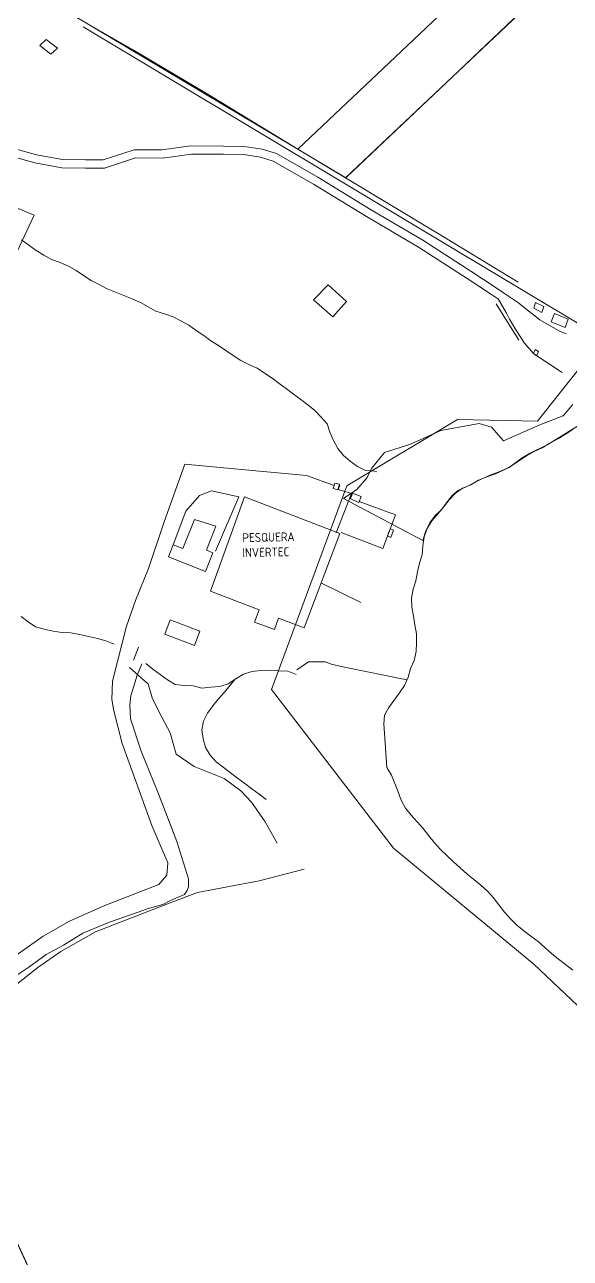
# Model space of a CAD drawing. Header units: inches. Extents: x 725.5 to 800.4, y -655.3 to -591.9.
# Drawn here: x 740.86 to 745.31, y -612.09 to -602.03 of the extents above; entities that cross this region are included whole.
import ezdxf

# ---------------------------------------------------------------- set-up
doc = ezdxf.new("R2010")
doc.units = ezdxf.units.IN
doc.header["$MEASUREMENT"] = 0
doc.layers.add('escaleras', color=2, linetype='Continuous')
doc.styles.get("Standard").update_dxf_attribs({"font": 'isocp2.shx'})

msp = doc.modelspace()

# ---------------------------------------------------------------- linework, layer by layer
at = {"layer": 'escaleras', "color": 7, "lineweight": 13}
for p, q in [((745.427386367437, -601.4310753513386, 0.003629758710156916), (743.4754667566312, -603.276372313702, 0.003629758710156916)), ((743.4766099528265, -603.2752915640365, 0.003629758710156916), (741.2734954997463, -601.9626950353386, 0.003629758710156916)), ((741.3321017875178, -602.0439453105179, -0.4917677781256905), (745.5600330641774, -604.5767542371251, -0.3802243435171759))]:
    msp.add_line(p, q, dxfattribs=at)
at = {"layer": 'escaleras', "color": 7, "lineweight": 13, "elevation": -0.4768316706453121, "flags": 128}
for points in [[(740.6610566326419, -603.0067063594512), (740.9528153103528, -603.0880732431715), (741.1654965078284, -603.1278860887419), (741.3536059034822, -603.1301363434033), (741.4956758061132, -603.1305565916662), (741.7499732460406, -603.0473235235356), (741.9760163079272, -603.0485378474662), (742.2131901530001, -603.0155519310747), (742.4795063323741, -603.0165619266402), (742.6665480845611, -603.0238312301101), (742.7943947760534, -603.042967963218), (742.91022247294, -603.0779086044888), (743.2475447705671, -603.2697615231187), (743.6785128450321, -603.5342193004425), (744.1059724716429, -603.7846372901136), (744.5042290905878, -604.0420430507996), (744.6950471537859, -604.1668415845768), (744.7646320317084, -604.2148049463771), (744.8769380488859, -604.2898330398867), (745.0588055604112, -604.4341775467111), (745.22539812837, -604.5303557121078), (745.2787325319688, -604.5473923156809)], [(745.2410458604635, -604.8632652571623), (745.0367451146693, -604.7291225147593), (745.0091655250578, -604.70801643974), (744.9362820682536, -604.6237069615681), (744.8704023299706, -604.5237109488057), (744.8127575658086, -604.4295970447747), (744.7872469580163, -604.3809605166346), (744.719729585628, -604.2639466910019), (744.7220439036379, -604.2649145851868), (744.6584096995592, -604.222014925177), (744.4681287478311, -604.0975676736032), (744.07124231902, -603.8410475180408), (743.64445163039, -603.591021399231), (743.2138450992015, -603.3267854833873), (742.8839592894166, -603.1391620761034), (742.779853471717, -603.1077574581811), (742.6603413395864, -603.0898683108812), (742.4780943142472, -603.08278534701), (742.2176485791742, -603.0817976050317), (741.9804226632676, -603.1147907752321), (741.760362571173, -603.1136085832192), (741.506143082575, -603.1968161353744), (741.3531118411217, -603.1963634635977), (741.158958601831, -603.194040907552), (740.9377984427473, -603.1526408401772), (740.6455925974067, -603.0711492562056)], [(740.8309141895089, -603.7828639838807), (740.8910195329476, -603.8254054905915), (740.9495469679133, -603.8690434374039), (741.0117083893748, -603.9078144106614), (741.075925888855, -603.9428148686791), (741.1450970979965, -603.9671134672229), (741.2123365466348, -603.9960329558457), (741.2759515772743, -604.032857150623), (741.3366593895562, -604.0735749023779), (741.3984574269464, -604.1128325748007), (741.4630383287237, -604.1473463336533), (741.5287094373832, -604.1803999949601), (741.5966756906116, -604.2083460852534), (741.6648810103898, -604.2349551379348), (741.7332106659109, -604.262414529046), (741.8000867122561, -604.2918206986208), (741.8637017428957, -604.328644893398), (741.9275558400827, -604.3641320323673), (741.9979319869079, -604.3847831756221), (742.0665007089788, -604.4109055109084), (742.1316840978226, -604.4435955330015), (742.196389317121, -604.47895963025), (742.2563703430385, -604.520650780352), (742.3170781735461, -604.5613685503031), (742.3756055902861, -604.6050064971155), (742.4377670299713, -604.6437774703734), (742.4981114581839, -604.6849819395234), (742.5588192704677, -604.7256997094747), (742.6198905032702, -604.7659307620478), (742.6854372761808, -604.798134084959), (742.7520742559784, -604.8288773103413), (742.8143600131873, -604.8684986220119), (742.8750678436948, -604.9092163919802), (742.9335952604346, -604.9528543387754), (742.9921226954002, -604.9964922855712), (743.051013514433, -605.0396435331847), (743.1088141265873, -605.0842548783442), (743.1666147569608, -605.1288662235031), (743.2236885827508, -605.1744509487621), (743.2749479900494, -605.2278228244201), (743.3237783485376, -605.2824142000798), (743.3469888361451, -605.3519976017199), (743.3767597020432, -605.4188959198805), (743.4126032264178, -605.4827455153315), (743.4579143292148, -605.5400164703085), (743.513534545823, -605.587547992295), (743.5720619625629, -605.6311859390905), (743.6372453331807, -605.6638759429535), (743.7102512849349, -605.669819599916), (743.7294830104196, -605.6735516771397)], [(740.8266123038983, -606.8534330664495), (740.885503122933, -606.8965843140631), (740.9451207465559, -606.93876218156), (741.0158602956758, -606.9589266074026), (741.087556129211, -606.9737428646877), (741.1600934981387, -606.9853983476521), (741.2330898631724, -606.9883042537514), (741.3052638298049, -607.0004464358808), (741.3770839990873, -607.0161130315786), (741.4490284858908, -607.032629983902), (741.5196436992635, -607.0519440713491), (741.5868831479041, -607.080863559989)], [(742.9165979514756, -608.703417114662), (742.8182482664662, -608.5300782662465), (742.708260157762, -608.369275967698), (742.6200193772161, -608.2769661166872), (742.4832163200492, -608.1764812905451), (742.3744435194538, -608.13098993554), (742.240098544641, -608.0770390475366), (742.0927185287295, -607.9785174759173), (742.0431414267314, -607.8029033489591), (741.9530831061695, -607.6357465496683), (741.895415869712, -607.5177428314167), (741.8629382864177, -607.4026098800957), (741.8318384022488, -607.3771489191358), (741.7127751327341, -607.2701920182326)], [(741.8450251905524, -607.2384820286586), (741.9029501566754, -607.2839437122136), (741.9619652932314, -607.3279453164703), (742.021219532785, -607.3706098649191), (742.0844711611315, -607.4079207406479), (742.1571232790835, -607.4173888293748), (742.2304830281864, -607.4198080545394), (742.3010982415592, -607.4391221419692), (742.37405627794, -607.4298770993895), (742.4473968536034, -607.4262208593041), (742.5171511029847, -607.4039800337775), (742.5780879030023, -607.3630425529701), (742.6407365339567, -607.3248967395501), (742.7104907651162, -607.3026559140237), (742.7833340524686, -607.2955982656475), (742.8565503106107, -607.2910916689364), (742.9294319266179, -607.2961849692559), (743.0024282734256, -607.2990908936024), (743.0703945266557, -607.3270369838615), (743.0710065822173, -607.328250979735)], [(742.8280111195046, -608.3471878735725), (742.7691202822439, -608.3040366259589), (742.7109562677989, -608.2599119799814), (742.6524288328333, -608.2162740331859), (742.5939014160913, -608.1726360863905), (742.5353739993516, -608.128998139578), (742.4767222468666, -608.0845098543867), (742.4192850187837, -608.0394118100627), (742.3685133312991, -607.9864035736355), (742.3314552825226, -607.9231637191044), (742.3115249840606, -607.8522377939379), (742.3009571017153, -607.7799583369389), (742.3156935851054, -607.7083622526662), (742.3468693611031, -607.642204426605), (742.3918162778982, -607.5840413963513), (742.4368875122146, -607.5267287227235), (742.4871994381119, -607.4725658333393), (742.5321463549094, -607.4144028213158), (742.577818818722, -607.3631083295285)]]:
    msp.add_lwpolyline(points, dxfattribs=at)
at = {"layer": 'escaleras', "color": 7, "lineweight": 13}
for points, elevation in [([(745.5406154856072, -604.6313730882558), (745.0422287460652, -605.261694064388), (744.3871226004254, -605.2468306780634), (743.4838326073854, -605.787507548434), (742.8708378949327, -607.4495670372712), (743.8672696758141, -608.7434564381339), (745.0115834197379, -609.6895970798543), (745.9794676851345, -610.6054487918549), (746.0775165817694, -611.3519524796076), (745.5512920535277, -611.9633446732113), (745.6835382880779, -612.4100786470453), (746.415378352796, -612.515648250246), (747.0900942777661, -613.144036054326), (746.584192974802, -613.9714689025651), (746.5821423202564, -613.9832659151002), (747.4715936209712, -614.5215272258887), (747.9395447655859, -615.1536144164653)], -0.3044984589339941), ([(745.3901648179457, -605.2882912962084), (745.1240986808702, -605.4506149045926), (744.982139395026, -605.5215740725998), (744.9157348672105, -605.5604610310246), (744.810441860999, -605.6382826034647), (744.7188742000999, -605.6771695618895), (744.6593323449408, -605.70004424331), (744.5814900293625, -605.7344039210393), (744.4692689917007, -605.7915906246074), (744.3937142336799, -605.8259503023281), (744.3433879675204, -605.8671247289001), (744.3151824471604, -605.9043450674986), (744.2540425053847, -605.9861207278951), (744.2082913543321, -606.0273428100492), (744.1624748444941, -606.0913919180412), (744.1258739236469, -606.1623510860484), (744.1048281266818, -606.2348575700521), (744.1048281266818, -606.2348575700521), (744.1048281266818, -606.2348575700521), (744.1048281266818, -606.2348575700521), (744.1048281266818, -606.2348575700521), (744.1048281266818, -606.2348575700521), (744.1048281266818, -606.2348575700521), (744.1048281266818, -606.2348575700521), (744.1048281266818, -606.2348575700521), (743.4578150670638, -605.8919445314756), (743.5666641401895, -605.8179441638259), (743.6522841514488, -605.7197260004491), (743.6873516627795, -605.6458640360228), (743.7918905209499, -605.5157124354904), (744.0050255260733, -605.4484704032084), (744.2517549478354, -605.3363844642198), (744.2517549478354, -605.3363844642198), (744.5658039204292, -605.2802938391393), (744.6666854900346, -605.3095256254967), (744.7632676032729, -605.4202363098557), (745.0593281227308, -605.2915405575131), (745.2510189559972, -605.2163655818799), (745.3301095781865, -605.1256514615828)], -0.4768316706453121)]:
    msp.add_lwpolyline(points, dxfattribs=dict(at, elevation=elevation))
at = {"layer": 'escaleras', "color": 7, "lineweight": 13, "const_width": 0.009112851562500001, "elevation": -0.4768316706453121}
msp.add_lwpolyline([(739.992765330595, -610.9354973007097), (740.0961299137172, -611.0107660763099), (740.2654452607238, -611.1743664799378), (740.581758058408, -611.5450353731944), (740.7370759138199, -611.8388734689582), (740.960038701888, -612.3208523404313)], dxfattribs=at)
at = {"layer": 'escaleras', "color": 7, "lineweight": 13}
for points in [[(736.4091532077096, -600.6221157261086, 0.3470114282736726), (736.3765821994604, -600.6012642276975, 0.3473151049391406), (737.072151268826, -599.7075090630312, 0.333952365696251), (737.6411906542361, -599.9890054852223, 0.3758628621261725), (738.7255340195311, -600.5642039736149, 0.3643222375532028), (739.88133231102, -601.1936182241732, 0.3478103337444541), (740.8678752775468, -601.7293239285481, 0.3078342040900007), (741.7499326938522, -602.2368102300094, 0.216158243020235), (742.3444349174839, -602.5906676327673, 0.09393153821570333), (743.0843662413182, -603.0415920137773, -1.880834703105183e-05), (743.4754667566381, -603.2763723137062, -0.07511827371617191), (744.2114770756035, -603.7183120062897, -0.1851831126310154), (744.8843696886904, -604.1268289124034, -0.2733565856541403)], [(743.4835954749112, -603.2695530575261, -0.07298996723374923), (744.3436136419679, -602.4553399462702, -0.05231480251156184), (745.1722071063768, -601.666943743976, -0.004275475988983979), (744.8272108035455, -601.3938044992528, 0.06778354113343721), (743.0882488993041, -603.0384257352612, 0.003629758710156916)], [(739.0059416382103, -602.5946014685417, 0.2900415072198436), (739.5718291251959, -602.916826523201, 0.2395697783582035), (740.1453971057366, -603.228557710099, 0.1355859270653135), (740.6033446520825, -603.4449907596928, 0.06656735818960946), (740.9337943286739, -603.5799992594604, 0.03221010345437514), (740.792422743856, -603.882207297766, 0.0100146963831258), (740.5772448802121, -604.6188258813391, 0.03646677109632801), (740.3658768628718, -604.4809290815082, 0.0449800699288283), (739.7275360456746, -604.035289188448, 0.1605177047523438), (739.0132463359913, -605.5697301257322, 0.1903142688917977)], [(744.7025829352576, -604.304197518448, -0.2590663950563272), (744.8885424634213, -604.6011969788625, -0.2861265339028902)], [(745.3319190522127, -605.3272698789999, -0.489229577616171), (745.2695190745269, -605.3671163874754, -0.489229577616171), (745.206258388007, -605.404048223252, -0.489229577616171), (745.1428733657419, -605.4401297024021, -0.489229577616171), (745.0801003990384, -605.4774251774262, -0.489229577616171), (745.0136550989603, -605.5074366772756, -0.489229577616171), (744.9508821322587, -605.5447321522828, -0.489229577616171), (744.8899453322413, -605.585669614877, -0.489229577616171), (744.8277844211012, -605.6241791039712, -0.489229577616171), (744.76391167902, -605.6598969256777, -0.489229577616171), (744.6974663789418, -605.6899084255438, -0.489229577616171), (744.6286971741374, -605.7159142985915, -0.489229577616171), (744.5595645670363, -605.7424068525911, -0.489229577616171), (744.4963038805163, -605.7793386883673, -0.489229577616171), (744.4292465248787, -605.8081361923597, -0.4919659846833586), (744.3694095184673, -605.8506512900422, -0.4919659846833586), (744.3189732568227, -605.9039638228002, -0.4919659846833586), (744.2745140780673, -605.9624905105148, -0.4919659846833586), (744.2270041899961, -606.0179849333148, -0.4919659846833586), (744.1794943019225, -606.0734793743447, -0.4919659846833586), (744.1407635345624, -606.135519503764, -0.4919659846833586), (744.1165307125921, -606.2045810306104, -0.4919659846833586), (744.106298511244, -606.2772625648569, -0.4807162787836719), (744.0991074324979, -606.3499386313679, -0.4807162787836719), (744.0780400506443, -606.4198450106952, -0.4807162787836719), (744.0619647071027, -606.4912004974577, -0.4807162787836719), (744.0485670656378, -606.5630371792233, -0.4807162787836719), (744.0256730855908, -606.6323393218096, -0.4807162787836719), (744.0136143225053, -606.7044166011023, -0.4807162787836719), (744.0165220329565, -606.7778034882799, -0.4807162787836719), (744.029643318083, -606.8497137836566, -0.4807162787836719), (744.0402112004284, -606.9219932406558, -0.4807162787836719), (744.0529690650363, -606.9943902352145, -0.4807162787836719), (744.0541745312669, -607.0680232058337, -0.4807162787836719), (744.0513634352676, -607.1409343839231, -0.4807162787836719), (744.0357758115424, -607.2126535099164, -0.4807162787836719), (744.0046000355446, -607.2788113359777, -0.4807162787836719), (743.9845081115474, -607.349445011997, -0.4807162787836719), (743.9561343915994, -607.4169343897039, -0.4807162787836719), (743.9146015681896, -607.4776429674605, -0.4807162787836719), (743.8706301092507, -607.5365332943892, -0.4807162787836719), (743.8266586503119, -607.5954236213347, -0.4807162787836719), (743.7912176588155, -607.6591589416311, -0.4807162787836719), (743.786216562332, -607.7319525457011, -0.4807162787836719), (743.7913142732694, -607.8054569886681, -0.4807162787836719), (743.8121449396899, -608.0846496637465, -0.4807162787836719), (743.8488395861734, -608.1483762174595, -0.4807162787836719), (743.8777593117366, -608.2153975955713, -0.4807162787836719), (743.9026720617903, -608.2847348773093, -0.4807162787836719), (743.928799354474, -608.3534624363916, -0.4807162787836719), (743.9642794583256, -608.4177987310072, -0.4807162787836719), (744.0100782809368, -608.4754333252151, -0.4807162787836719), (744.0589086394293, -608.530024700892, -0.4807162787836719), (744.1090778580688, -608.5848566740617, -0.4807162787836719), (744.155240082975, -608.6420045873347, -0.4807162787836719), (744.2005511675463, -608.6992755423286, -0.4807162787836719), (744.2493815260345, -608.7538669180052, -0.4807162787836719), (744.3024579448078, -608.8048053159839, -0.4807162787836719), (744.356624570464, -608.854283616451, -0.4807162787836719), (744.4107911778943, -608.9037619351478, -0.4807162787836719), (744.4653212058455, -608.9527535364332, -0.4807162787836719), (744.5205780201585, -609.0007717575845, -0.4807162787836719), (744.5772884436514, -609.0468431820252, -0.4807162787836719), (744.6321818556717, -609.0953481023756, -0.4807162787836719), (744.6825901408611, -609.1488430379676, -0.4807162787836719), (744.726323316957, -609.2072104330294, -0.4807162787836719), (744.7712709992334, -609.2649680689749, -0.4807162787836719), (744.8209524980585, -609.3194364029138, -0.4807162787836719), (744.871724185543, -609.3724446393238, -0.4807162787836719), (744.9284345908098, -609.4185160637818, -0.4807162787836719), (744.9865986234807, -609.4626407097592, -0.4807162787836719), (745.0451260402205, -609.5062786565544, -0.4807162787836719), (745.1011096591237, -609.553323479359, -0.4807162787836719), (745.1556396870748, -609.6023150988744, -0.4807162787836719), (745.2116233059799, -609.6493599216789, -0.4807162787836719), (745.2702750584671, -609.6938482068701, -0.4807162787836719), (745.3292902132467, -609.7378498111266, -0.4807162787836719)], [(740.7842466023071, -609.6190804493002, 0.2076449077363279), (741.0078249112304, -609.4630221554892, 0.1787605218125791), (741.2228730443204, -609.3407590904216, 0.142578947097344), (741.4961804940568, -609.2157175715704, 0.08176967232601617), (741.9507017722484, -609.0401650839257, 0.0513650076017973), (742.0153010637598, -608.9648336235817, 0.0513650076017973), (742.0254470028516, -608.8648124593271, 0.03829101817351677), (741.8941987937093, -608.5586009266309, 0.01852799521562493), (741.6528177091013, -607.8914601449591, -0.05292292132203136), (741.5832432198282, -607.6236559462895, -0.03194367896890649), (741.5684769191879, -607.5315779262056, -0.04228126132999954), (741.5731141030614, -607.3819905589318, -0.099442005495546), (741.6152677668206, -607.209613043449, -0.1277183455116401), (741.6873824270157, -606.9330472207304, -0.1268062037473431), (741.7611710998164, -606.7244025426289, -0.08180732547148373), (741.8676370731658, -606.4628419412979, -0.1100836472618745), (741.995619546145, -606.080947429097, -0.1879195379239064), (742.1628586162454, -605.6108871715898, -0.225925341490624), (742.6562751305426, -605.6567774325538, -0.2982883997925773), (743.1548080188971, -605.7049671211189, -0.3545370021938281), (743.3805847485842, -605.7870730388715, -0.3770364322189061)], [(742.0686879391583, -606.2702742288274, -0.1724131643822655), (742.17197498537, -605.994235201837, -0.2119392102980463), (742.2815403488925, -605.8668162129154, -0.2122432514775771), (742.3818969025223, -605.8279947362275, -0.2237970167824992), (742.6047880659864, -605.8782618997966, -0.2563299697634375), (742.4142336011303, -606.3226041227919, -0.2310941326711718)], [(743.3987220205989, -606.1724621656143, -0.392542805760547), (743.5232430133624, -605.8501138687199, -0.392542805760547), (743.4149962976878, -605.8171371016587, -0.390718522231953), (743.4279191413626, -605.7835809577007, -0.390718522231953)], [(743.5850100123816, -605.9170326543612, -0.4497035317003902), (743.8809482447853, -606.0259005566762, -0.4497035317003902), (743.7793883208817, -606.3002108574951, -0.4478792481717962), (743.437634880958, -606.1681390288269, -0.4335890757996877)], [(743.5994012280516, -606.7395520933512, -0.4065289369531247), (743.2730062054135, -606.5787761127316, -0.3825092645789834)], [(741.7448212042824, -607.2099866156832, -0.1228535772849211), (741.7843836833785, -607.1031077390361, -0.1280223866911709)], [(740.7990898154148, -609.7741005888367, 0.1741997765396874), (740.8911070527764, -609.713908381695, 0.1614298100652355), (741.0324991050555, -609.6109769371902, 0.1541327670793748), (741.1733653640252, -609.5341711450328, 0.1237280659037506), (741.3304698860983, -609.4376513570861, 0.1103500352959377), (741.5490279433204, -609.3483112021119, 0.08237779113648447), (741.8734606591815, -609.2341132658283, 0.04893265993984375), (741.983820426426, -609.2042654692439, 0.04893265993984375), (742.0453884554441, -609.1706174677388, 0.04893265993984375), (742.0896088228088, -609.1520680579097, 0.04893265993984375), (742.1604341056379, -609.1222916696217, 0.04862863698601627), (742.1825919495342, -609.0895654330566, 0.0461962346469541), (742.1930826278008, -609.0602625303129, 0.04315578640023432), (742.1920206707567, -608.9935553815523, 0.03646677109632801), (742.0967877085621, -608.6899520198591, 0.006670206956875424), (741.9493387994905, -608.2996847290053, -0.02890323072218676), (741.8067674166409, -607.9516941618681, -0.06569285134507791), (741.7204189926249, -607.6880515837881, -0.08180732547148373), (741.7135040150553, -607.5783404146363, -0.09214490783257812), (741.7227415851013, -607.4988561002517, -0.1015703484293741), (741.723936954294, -607.492170875903, -0.1064350802046866), (741.7747645764584, -607.3315641756127, -0.1298466702197649), (741.8131604465241, -607.2404837394107, -0.1444408837714055)], [(743.0770885540288, -607.2895997675639, -0.427812184034375), (743.1712766184355, -607.2234496509786, -0.4262919599110151), (743.3099534054642, -607.2238067289404, -0.438149766395468), (743.3584296932205, -607.2432823143375, -0.4439266581607808), (743.4668963202275, -607.2688465603752, -0.4694665546582806), (743.9760231333964, -607.3696272755949, -0.5076304493142734)], [(740.5120132843837, -610.2002691066479, 0.1954830782980477), (740.723483602596, -609.907898300462, 0.1942668771285166), (740.9632522956987, -609.7169373477623, 0.194570900082344), (741.1512746089418, -609.5881615463729, 0.1723755112367967), (741.4339538063538, -609.4261640244572, 0.1149107623431249), (742.0557742447884, -609.1851799321228, 0.04923670111937584), (742.2656011149006, -609.1044827701053, 0.03920315993781354), (742.770014435239, -609.0115885665734, -0.01643734187867096), (743.1372045959564, -608.9163905065989, -0.03741652955468711)]]:
    msp.add_polyline3d(points, dxfattribs=at)
for points in [[(741.1240865074336, -602.2187902403961, 0.2819043504484373), (741.0307709074335, -602.1475277411748, 0.2955736277921879), (740.9786453964963, -602.1961903685341, 0.2946623426359373), (741.0708674543077, -602.2665415825858, 0.2800817801359377), (741.1240865074336, -602.2187902403961, 0.2819043504484373)], [(743.3315169456354, -604.1494396467822, -0.1833588473281247), (743.2131724613998, -604.2703129655616, -0.1833588473281247), (743.3716269977542, -604.4089128765493, -0.2116351508928122), (743.4825408081466, -604.2847722177711, -0.2155877773552343)], [(745.0103531847769, -604.3404443411799, -0.2634086870515622), (745.0258450324325, -604.292146227909, -0.2634086870515622), (745.0918220777452, -604.3269573208634, -0.2634086870515622), (745.0765124871208, -604.374708663053, -0.2634086870515622), (745.0103531847769, -604.3404443411799, -0.2634086870515622)], [(745.2677001129018, -604.4960918458684, -0.2663247995515619), (745.1537894683706, -604.4503453310285, -0.2663247995515619), (745.180216737901, -604.3840037716428, -0.2588522612703125), (745.2908467558708, -604.4282922302481, -0.2663247995515619), (745.2677001129018, -604.4960918458684, -0.2663247995515619)], [(745.009077385559, -604.7080567732099, -0.2925698120515616), (745.0220176347772, -604.6756150216427, -0.2925698120515616), (745.0497207035276, -604.6932939536862, -0.2925698120515616), (745.0338643418086, -604.7270115044607, -0.2925698120515616), (745.009077385559, -604.7080567732099, -0.2925698120515616)], [(743.3866252933711, -605.7656943255585, -0.3341244151765618), (743.4239879847762, -605.7746249200939, -0.3359469854890615), (743.4110477355582, -605.8203714349336, -0.3372227847078124), (743.3736850441509, -605.8114408403982, -0.3359469854890615), (743.3866252933711, -605.7656943255585, -0.3341244151765618)], [(742.7315935230577, -606.9002443450898, -0.3412324393953121), (742.7687739574334, -606.8005497490005, -0.3104310011140627), (742.3732761996218, -606.6489118989954, -0.3191793386140617), (742.6493956019638, -605.8774178857126, -0.3302970175203117), (743.4279976394654, -606.1761371599252, -0.314622912832812), (743.137115417589, -606.9479956872794, -0.3191793386140617), (742.9264262894651, -606.8681671075939, -0.3135293706453119), (742.8941667949335, -606.9600246513445, -0.3430550097078118), (742.7315935230577, -606.9002443450898, -0.3412324393953121)], [(743.5307906050883, -605.8480745036755, -0.3758612753328117), (743.6007773050901, -605.8754130583628, -0.384062841739062), (743.5825516019648, -605.9235289146237, -0.384062841739062), (743.5138407011834, -605.8950968177392, -0.384062841739062), (743.5307906050883, -605.8480745036755, -0.3758612753328117)], [(742.4172001441515, -606.1174503958675, -0.1733737136140622), (742.3411989621214, -606.3135589614884, -0.1648076331453115), (742.3924131879018, -606.3336072349363, -0.176289826114062), (742.3319038535276, -606.487796683373, -0.1688172878328125), (742.0299039527451, -606.3664135005579, -0.1542367253328115), (742.0687247004015, -606.2703640450802, -0.1542367253328115), (742.1480065089949, -606.2998896841449, -0.1569705808015617), (742.2413221089947, -606.0618620013398, -0.1587931511140626), (742.4172001441515, -606.1174503958675, -0.1733737136140622)], [(743.8404453011841, -606.1380454403967, -0.429627099551562), (743.8665080566517, -606.1506211755608, -0.4327254690828126), (743.8428146425904, -606.2102192247711, -0.4360060956453127), (743.817298658215, -606.1976434896243, -0.4327254690828126), (743.8395340160271, -606.1378631833696, -0.429627099551562), (743.8404453011841, -606.1380454403967, -0.429627099551562)], [(742.0011073418084, -606.9988453989987, -0.06875817767656267), (742.2431446793089, -607.0897916575965, -0.07641297298906163), (742.2863395957152, -606.9727826435184, -0.07659523002031249), (742.044484515246, -606.8818363849375, -0.07641297298906163), (742.0011073418084, -606.9988453989987, -0.06875817767656267)]]:
    msp.add_polyline3d(points, close=True, dxfattribs=at)

# ---------------------------------------------------------------- texts
for s, p in [('PESQUERA ', (742.633370219524, -606.2485881028855, -1.215343993717397)), ('INVERTEC', (742.633370219524, -606.3705701492931, -1.215343993717397))]:
    msp.add_text(s, height=0.07290281250000001, rotation=1.23277298136076, dxfattribs=at).set_placement(p)

doc.saveas('drawing.dxf')
